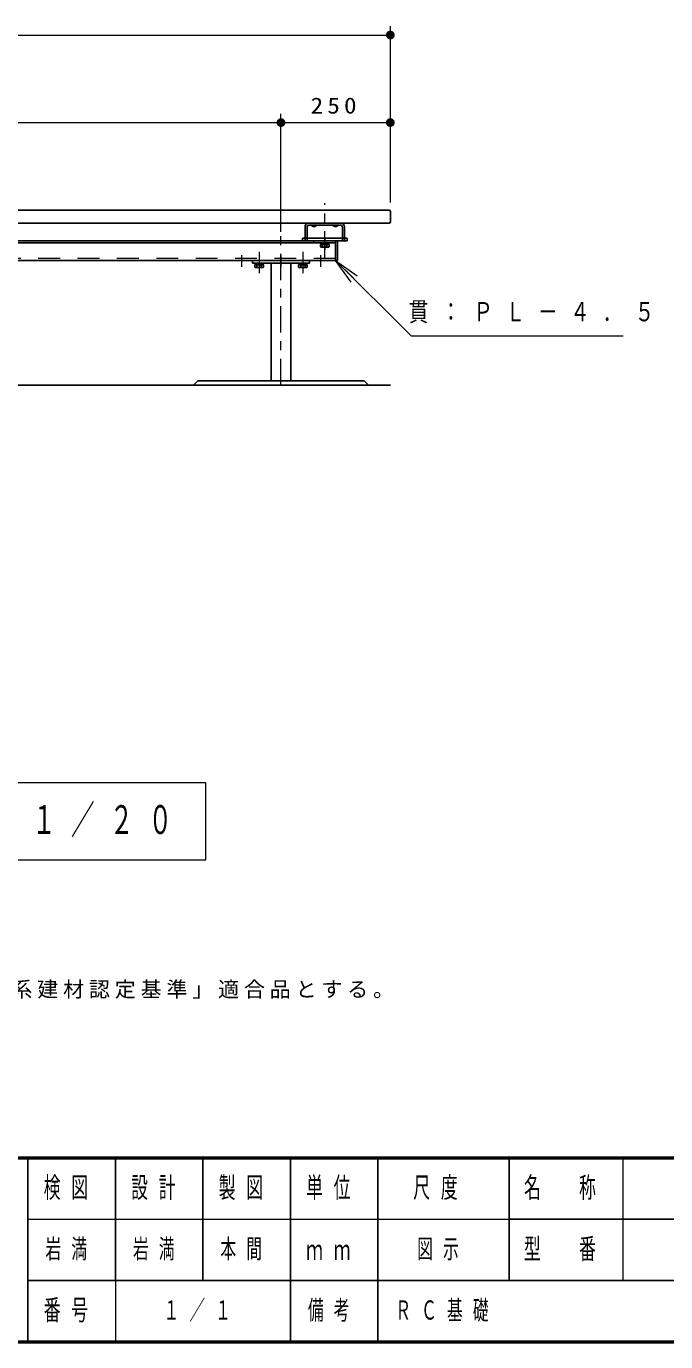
# Model space of a CAD drawing. Units: millimetres on the paper, scale 1:20. Extents: x -385 to 0, y 0 to 267.
# Drawn here: x -242.7 to -169.6, y 0 to 150.3 of the extents above; entities that cross this region are included whole.
import ezdxf

# ---------------------------------------------------------------- set-up
doc = ezdxf.new("R2010")
doc.units = ezdxf.units.MM
doc.linetypes.add('USER1', pattern=[4.5, 2.5, -2])
doc.linetypes.add('USER2', pattern=[6, 3, -1, 1, -1])
doc.layers.add('LY_1', color=7, linetype='Continuous', lineweight=25)
doc.layers.add('LY_2', color=7, linetype='Continuous', lineweight=13)
doc.styles.add('ＭＳ ゴシック', font='')
doc.styles.get('ＭＳ ゴシック').set_extended_font_data('MS Gothic')

# ---------------------------------------------------------------- blocks, each defined once
blk = doc.blocks.new('filled_dot')
at = {"color": 0, "linetype": 'Continuous', "lineweight": -2, "const_width": 1.25}
blk.add_lwpolyline([(-0.625, 0, 1), (0.625, 0, 1)], format="xyb", close=True, dxfattribs=at)

msp = doc.modelspace()

# ---------------------------------------------------------------- linework, layer by layer
at = {"layer": 'LY_1', "lineweight": 13}
for p, q in [((-201.077, 130.169), (-201.077, 150.319)), ((-291.077, 149.319), (-201.077, 149.319)), ((-213.577, 126.819), (-213.577, 140.319)), ((-278.577, 139.319), (-213.577, 139.319)), ((-213.577, 139.319), (-201.077, 139.319)), ((-205.56, 121.094), (-207.327, 123.569)), ((-207.327, 123.569), (-204.852, 121.802)), ((-207.327, 123.569), (-205.206, 121.448)), ((-222.177, 63.875), (-269.977, 63.875)), ((-222.177, 55.075), (-222.177, 63.875)), ((-269.977, 55.075), (-222.177, 55.075))]:
    msp.add_line(p, q, dxfattribs=at)
at = {"layer": 'LY_1', "color": 40}
for p, q in [((-290.927, 129.319), (-201.227, 129.319)), ((-290.927, 127.819), (-201.227, 127.819)), ((-210.427, 127.819), (-206.727, 127.819)), ((-201.077, 127.969), (-201.077, 129.169)), ((-210.827, 125.819), (-210.827, 127.419)), ((-210.602, 125.819), (-210.602, 127.394)), ((-210.402, 127.594), (-206.752, 127.594)), ((-206.552, 125.819), (-206.552, 127.394)), ((-206.327, 125.819), (-206.327, 127.419)), ((-206.027, 126.119), (-211.127, 126.119)), ((-211.127, 125.819), (-211.127, 126.119)), ((-206.027, 125.819), (-211.127, 125.819)), ((-206.027, 125.819), (-206.027, 126.119))]:
    msp.add_line(p, q, dxfattribs=at)
at = {"layer": 'LY_1', "color": 40, "linetype": 'USER2', "lineweight": 13}
msp.add_line((-208.577, 123.914), (-208.577, 130.119), dxfattribs=at)
at = {"layer": 'LY_1', "linetype": 'USER2', "lineweight": 13}
msp.add_line((-213.577, 109.319), (-213.577, 126.716), dxfattribs=at)
at = {"layer": 'LY_1'}
for p, q in [((-210.097, 127.594), (-210.097, 127.569)), ((-209.507, 127.594), (-210.097, 127.594)), ((-209.507, 127.569), (-210.097, 127.569)), ((-209.507, 127.594), (-209.507, 127.569)), ((-207.647, 127.594), (-207.647, 127.569)), ((-207.057, 127.594), (-207.647, 127.594)), ((-207.057, 127.569), (-207.647, 127.569)), ((-207.057, 127.594), (-207.057, 127.569)), ((-223.077, 109.819), (-223.577, 109.319)), ((-223.077, 109.819), (-204.077, 109.819)), ((-204.077, 109.819), (-203.577, 109.319)), ((-268.577, 109.319), (-201.077, 109.319))]:
    msp.add_line(p, q, dxfattribs=at)
at = {"layer": 'LY_1', "color": 4}
for p, q in [((-285.052, 125.819), (-207.102, 125.819)), ((-284.827, 125.594), (-207.327, 125.594)), ((-209.827, 125.594), (-209.827, 125.819)), ((-207.327, 123.569), (-207.327, 125.819)), ((-207.102, 123.569), (-207.102, 125.819)), ((-207.102, 123.569), (-285.052, 123.569)), ((-216.827, 123.569), (-216.827, 123.269)), ((-216.827, 123.569), (-210.327, 123.569)), ((-210.327, 123.269), (-216.827, 123.269)), ((-214.702, 123.269), (-214.702, 109.819)), ((-212.452, 123.269), (-212.452, 109.819)), ((-210.327, 123.569), (-210.327, 123.269))]:
    msp.add_line(p, q, dxfattribs=at)
at = {"layer": 'LY_1', "color": 131}
for p, q in [((-209.102, 125.594), (-209.102, 125.519)), ((-209.102, 125.594), (-208.052, 125.594)), ((-209.102, 125.519), (-208.052, 125.519)), ((-209.068, 125.394), (-209.068, 125.119)), ((-208.087, 125.394), (-209.068, 125.394)), ((-209.068, 125.119), (-208.99, 125.074)), ((-208.117, 125.519), (-209.037, 125.519)), ((-209.037, 125.519), (-209.037, 125.394)), ((-208.117, 125.394), (-209.037, 125.394)), ((-208.165, 125.074), (-208.99, 125.074)), ((-208.823, 125.394), (-208.823, 125.119)), ((-208.611, 125.519), (-208.577, 125.394)), ((-208.577, 125.519), (-208.544, 125.394)), ((-208.332, 125.394), (-208.332, 125.119)), ((-208.087, 125.119), (-208.165, 125.074)), ((-208.117, 125.519), (-208.117, 125.394)), ((-208.087, 125.394), (-208.087, 125.119)), ((-208.052, 125.519), (-208.052, 125.594)), ((-216.602, 123.269), (-216.602, 123.194)), ((-216.602, 123.269), (-215.552, 123.269)), ((-215.552, 123.194), (-215.552, 123.269)), ((-211.602, 123.269), (-211.602, 123.194)), ((-211.602, 123.269), (-210.552, 123.269)), ((-210.552, 123.194), (-210.552, 123.269)), ((-216.602, 123.194), (-215.552, 123.194)), ((-215.587, 123.069), (-216.568, 123.069)), ((-216.568, 123.069), (-216.568, 122.794)), ((-216.568, 122.794), (-216.49, 122.749)), ((-215.617, 123.194), (-216.537, 123.194)), ((-216.537, 123.194), (-216.537, 123.069)), ((-215.617, 123.069), (-216.537, 123.069)), ((-215.665, 122.749), (-216.49, 122.749)), ((-216.323, 123.069), (-216.323, 122.794)), ((-216.111, 123.194), (-216.077, 123.069)), ((-216.077, 123.194), (-216.044, 123.069)), ((-215.832, 123.069), (-215.832, 122.794)), ((-215.587, 122.794), (-215.665, 122.749)), ((-215.617, 123.194), (-215.617, 123.069)), ((-215.587, 123.069), (-215.587, 122.794)), ((-211.602, 123.194), (-210.552, 123.194)), ((-210.587, 123.069), (-211.568, 123.069)), ((-211.568, 123.069), (-211.568, 122.794)), ((-211.568, 122.794), (-211.49, 122.749)), ((-210.617, 123.194), (-211.537, 123.194)), ((-211.537, 123.194), (-211.537, 123.069)), ((-210.617, 123.069), (-211.537, 123.069)), ((-210.665, 122.749), (-211.49, 122.749)), ((-211.323, 123.069), (-211.323, 122.794)), ((-211.111, 123.194), (-211.077, 123.069)), ((-211.077, 123.194), (-211.044, 123.069)), ((-210.832, 123.069), (-210.832, 122.794)), ((-210.587, 122.794), (-210.665, 122.749)), ((-210.617, 123.194), (-210.617, 123.069)), ((-210.587, 123.069), (-210.587, 122.794))]:
    msp.add_line(p, q, dxfattribs=at)
at = {"layer": 'LY_1', "color": 4, "linetype": 'USER2', "lineweight": 13}
for p, q in [((-208.577, 126.195), (-208.577, 124.853)), ((-218.077, 124.17), (-218.077, 122.828)), ((-216.077, 124.565), (-216.077, 122.127)), ((-216.077, 124.17), (-216.077, 122.828)), ((-213.577, 124.17), (-213.577, 122.828)), ((-211.077, 124.565), (-211.077, 122.127)), ((-211.077, 124.17), (-211.077, 122.828)), ((-209.077, 124.17), (-209.077, 122.828))]:
    msp.add_line(p, q, dxfattribs=at)
at = {"layer": 'LY_1', "color": 4, "linetype": 'USER1', "lineweight": 13}
msp.add_line((-207.327, 123.794), (-284.827, 123.794), dxfattribs=at)
at = {"layer": 'LY_1', "lineweight": 13}
msp.add_lwpolyline([(-207.327, 123.569), (-198.697, 114.939), (-174.451, 114.939)], dxfattribs=at)
at = {"layer": 'LY_1', "color": 40}
for centre, radius, start, end in [((-201.227, 129.169), 0.15, 0, 90), ((-210.427, 127.419), 0.4, 90, 180), ((-206.727, 127.419), 0.4, 0, 90), ((-201.227, 127.969), 0.15, 270, 0), ((-210.402, 127.394), 0.2, 90, 180), ((-206.752, 127.394), 0.2, 0, 90)]:
    msp.add_arc(centre, radius, start, end, dxfattribs=at)
at = {"layer": 'LY_1'}
for centre in [(-209.802, 127.839), (-207.352, 127.839)]:
    msp.add_arc(centre, 0.4, 222.43594, 317.56406, dxfattribs=at)
at = {"layer": 'LY_1', "color": 131}
for centre, radius, start, end in [((-208.945, 125.332), 0.245, 240.00001, 299.99999), ((-208.577, 125.763), 0.689, 249.136, 290.864), ((-208.209, 125.332), 0.245, 240.00001, 299.99999), ((-216.445, 123.007), 0.245, 240.00001, 299.99999), ((-216.077, 123.438), 0.689, 249.136, 290.864), ((-215.709, 123.007), 0.245, 240.00001, 299.99999), ((-211.445, 123.007), 0.245, 240.00001, 299.99999), ((-211.077, 123.438), 0.689, 249.136, 290.864), ((-210.709, 123.007), 0.245, 240.00001, 299.99999)]:
    msp.add_arc(centre, radius, start, end, dxfattribs=at)
at = {"layer": 'LY_2', "lineweight": 50}
for p, q in [((-385, 21), (0, 21)), ((-385, 0), (0, 0))]:
    msp.add_line(p, q, dxfattribs=at)
at = {"layer": 'LY_2', "color": 211, "lineweight": 25}
for p, q in [((-242.5, 21), (-242.5, 0)), ((-232.5, 21), (-232.5, 7)), ((-222.5, 21), (-222.5, 7)), ((-212.5, 21), (-212.5, 0)), ((-202.5, 21), (-202.5, 7)), ((-187.5, 21), (-187.5, 7)), ((-187.5, 14), (-70, 14)), ((-242.5, 7), (0, 7))]:
    msp.add_line(p, q, dxfattribs=at)
at = {"layer": 'LY_2'}
for p, q in [((-174.5, 21), (-174.5, 7)), ((-242.5, 14), (-187.5, 14)), ((-232.5, 7), (-232.5, 0))]:
    msp.add_line(p, q, dxfattribs=at)
at = {"layer": 'LY_2', "lineweight": 25}
msp.add_line((-202.5, 7), (-202.5, 0), dxfattribs=at)

# ---------------------------------------------------------------- block references
at = {"layer": 'LY_1', "lineweight": 13, "xscale": 0.4, "yscale": 0.4, "rotation": 180}
for p in [(-201.077, 149.319), (-213.577, 139.319), (-201.077, 139.319)]:
    msp.add_blockref('filled_dot', p, dxfattribs=at)
at = {"layer": 'LY_1', "lineweight": 13, "xscale": 0.4, "yscale": 0.4}
msp.add_blockref('filled_dot', (-213.577, 139.319), dxfattribs=at)

# ---------------------------------------------------------------- texts
at = {"layer": 'LY_1', "style": 'ＭＳ ゴシック'}
for s, insert, char_height, attachment_point in [('\\T1.33;\\W1.15;250', (-207.327, 140.319), 1.833, 8), ('\\T1.64;\\W0.75;貫：ＰＬ－４．５', (-198.968, 117.589), 2.199, 4), ('\\T1.64;\\W0.6;立面図\u3000Ｓ＝１／２０', (-268.577, 59.475), 3.299, 4), ('\\T1.23;木材は、木粉入り再生プラスチック（ポリプロピレン系・色：サンディーブラウン）とし、「再生有機系建材認定基準」適合品とする。', (-380.22, 39.164), 1.76, 7), ('\\T1.64;\\W0.6;岩満', (-240.5, 10.5), 2.199, 4), ('\\T1.64;\\W0.6;岩満', (-230.5, 10.5), 2.199, 4), ('\\T1.64;\\W0.6;本間', (-220.5, 10.5), 2.199, 4), ('\\T1.64;\\W0.6;図示', (-198, 10.5), 2.199, 4), ('\\T1.64;\\W0.6;１／１', (-227, 3.5), 2.199, 4), ('\\T1.64;\\W0.6;ＲＣ基礎', (-200.5, 3.5), 2.199, 4)]:
    msp.add_mtext(s, dxfattribs=dict(at, insert=insert, char_height=char_height, attachment_point=attachment_point))
at = {"layer": 'LY_2', "color": 4, "attachment_point": 4, "style": 'ＭＳ ゴシック'}
for s, insert, char_height in [('\\T1.64;\\W0.6;検図', (-240.7, 17.5), 2.346), ('\\T1.64;\\W0.6;設計', (-230.7, 17.5), 2.346), ('\\T1.64;\\W0.6;製図', (-220.7, 17.5), 2.346), ('\\T1.64;\\W0.6;単位', (-210.7, 17.5), 2.346), ('\\T1.64;\\W0.6;尺度', (-198.45, 17.5), 2.346), ('\\T1.64;\\W0.6;名\u3000称', (-185.8, 17.5), 2.346), ('\\T1.64;\\W0.6;型\u3000番', (-185.8, 10.5), 2.346), ('\\T1.64;\\W0.6;ｍｍ', (-210.7, 10.5), 2.346), ('\\T1.64;\\W0.6;番号', (-240.7, 3.5), 2.346), ('\\T1.64;\\W0.6;備考', (-210.5, 3.5), 2.199)]:
    msp.add_mtext(s, dxfattribs=dict(at, insert=insert, char_height=char_height))

doc.saveas('drawing.dxf')
